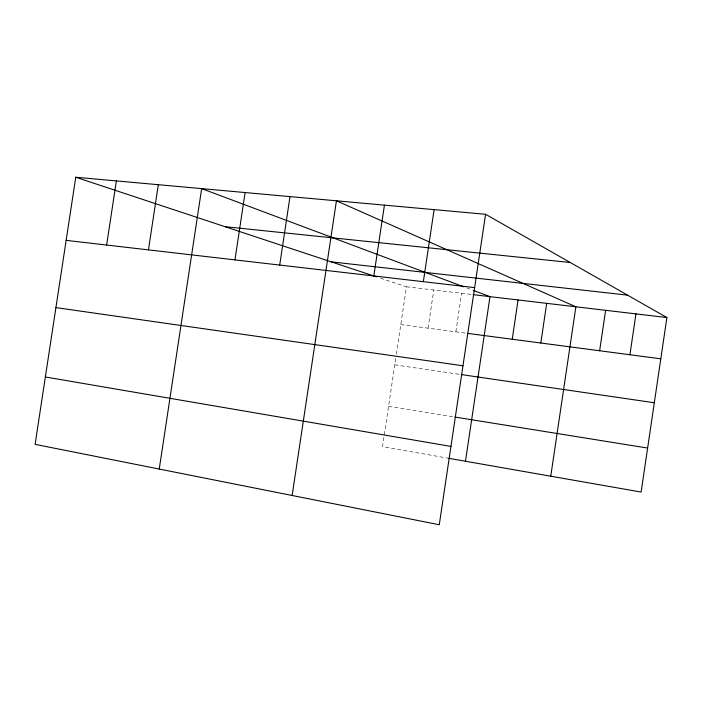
<?xml version="1.0" encoding="UTF-8"?>
<svg xmlns="http://www.w3.org/2000/svg" width="702" height="702" viewBox="0 0 702 702"><rect width="100%" height="100%" fill="white"/><g stroke="black" fill="none" stroke-linecap="round" stroke-linejoin="round"><path stroke-width="0.53" stroke-dasharray="3.51 2.63" d="M395.726 358.503L382.529 446.691L447.727 458.134M396.358 354.256L406.458 286.776L380.624 278.22M428.071 328.176L433.775 290.005M455.861 331.835L461.618 293.296M406.458 286.776L472.13 294.542M400.798 324.587L466.356 333.213M394.778 364.856L460.214 374.412M388.566 406.379L453.878 416.883M466.69 287.917L472.49 290.093"/><path stroke-width="1.05" d="M485.565 214.277L439.268 524.754L35.1 444.357L75.755 177.246L485.565 214.277L666.9 317.55L641.128 492.058L448.771 458.318M465.47 461.249L489.996 296.648L473.49 290.461M512.232 339.25L518.076 299.965M540.803 343.015L546.7 303.352M550.745 476.202L575.877 306.8L336.425 200.798L292.146 495.489M599.631 350.754L605.624 310.31M629.913 354.738L635.959 313.899M279.703 265.066L290.005 196.604M373.815 275.956L384.433 205.142M423.341 281.686L434.117 209.626M106.634 245.042L116.374 180.914M148.447 249.877L158.319 184.705M159.24 469.059L201.658 188.619L463.838 286.846M234.951 259.889L245.112 192.55M225.026 226.685L570.243 262.504M331.151 261.837L627.579 295.156M66.146 240.356L474.631 287.618M473.174 294.664L666.9 317.55M467.409 333.353L660.81 358.81M55.914 307.608L462.969 365.786M461.267 374.57L654.317 402.755M454.931 417.049L647.63 448.06M45.358 376.974L450.947 446.411M75.755 177.246L376.562 276.878"/></g></svg>
